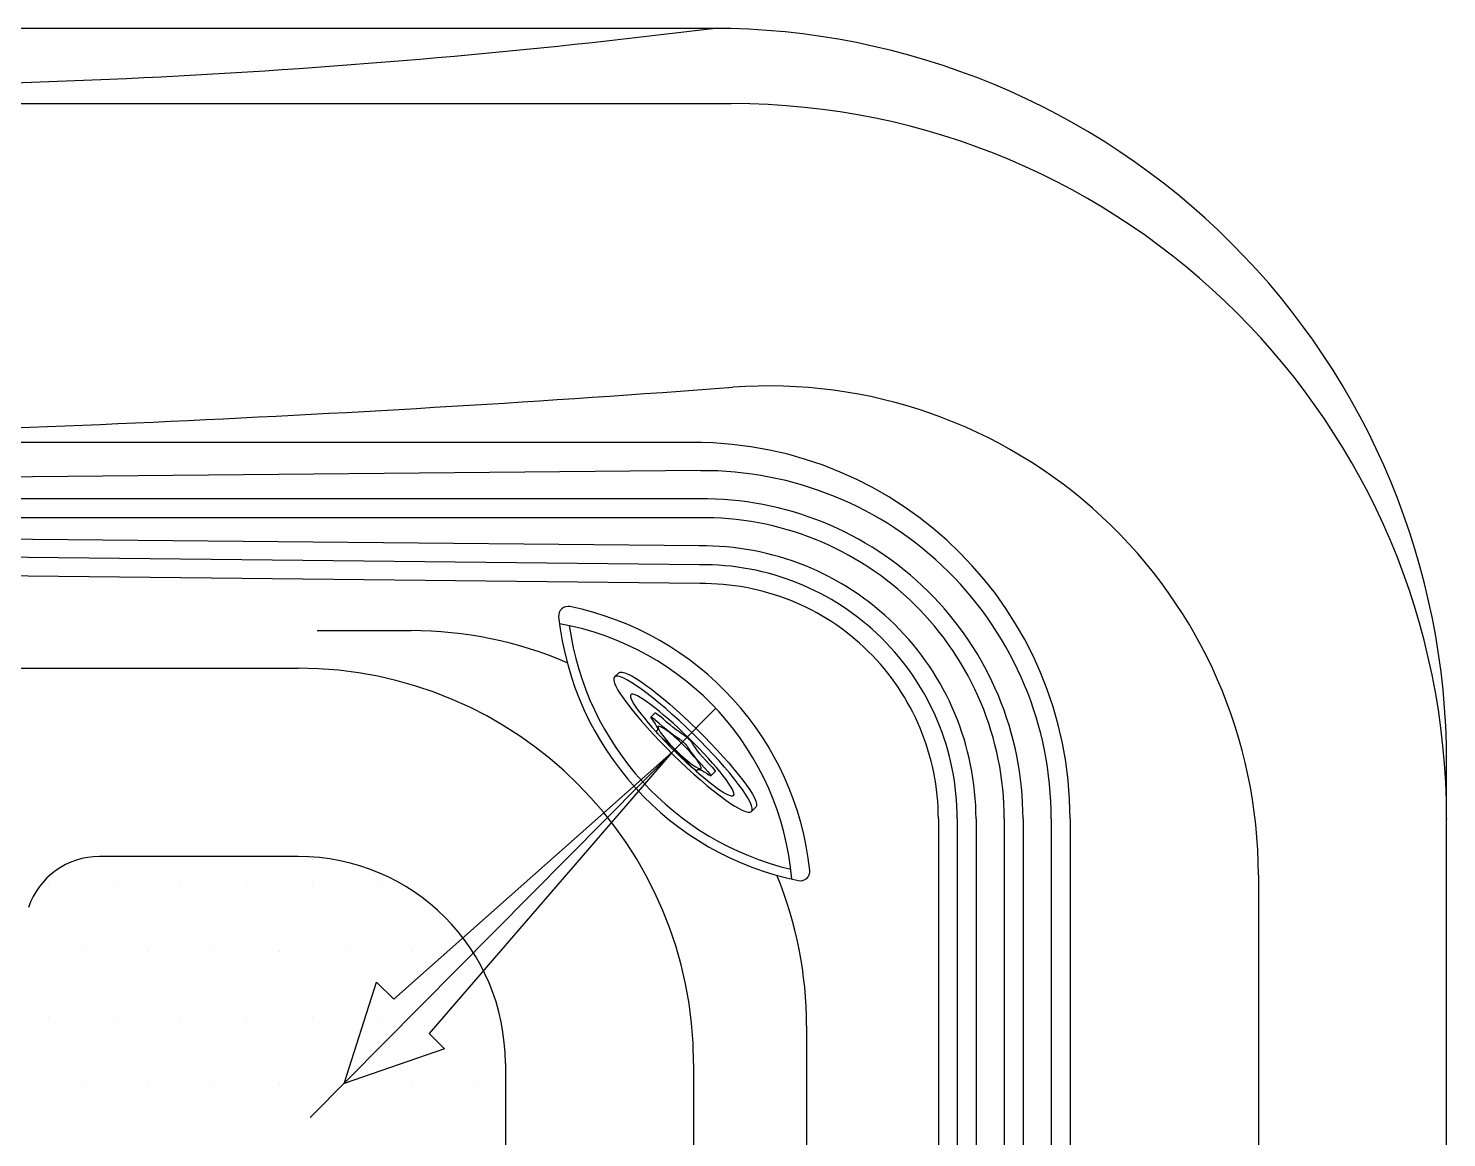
# Model space of a CAD drawing. Header units: millimetres. Extents: x -1273.47 to -1271.34, y 2261.58 to 2263.11.
# Drawn here: x -1272.082 to -1271.491, y 2262.645 to 2263.108 of the extents above; entities that cross this region are included whole.
import ezdxf

# ---------------------------------------------------------------- set-up
doc = ezdxf.new("R2010")
doc.units = ezdxf.units.MM
doc.layers.add('jacuzzi', color=1, linetype='Continuous')

msp = doc.modelspace()

# ---------------------------------------------------------------- linework, layer by layer
at = {"layer": 'jacuzzi'}
for p, q in [((-1272.25698, 2263.07623), (-1271.78897, 2263.07623)), ((-1271.80137, 2262.93507), (-1272.61442, 2262.93507)), ((-1271.80179, 2262.92334), (-1272.23345, 2262.91939)), ((-1271.80222, 2262.91154), (-1272.15503, 2262.91155)), ((-1271.8025, 2262.90369), (-1272.20209, 2262.9037)), ((-1271.80234, 2262.89193), (-1272.20209, 2262.89586)), ((-1271.80222, 2262.88409), (-1272.16288, 2262.88802)), ((-1271.80211, 2262.87625), (-1272.16288, 2262.88018)), ((-1271.96149, 2262.85665), (-1271.92228, 2262.85665)), ((-1272.84512, 2262.84097), (-1271.96933, 2262.84097)), ((-1271.83585, 2262.83912), (-1271.8376, 2262.83734)), ((-1271.96443, 2262.65382), (-1271.79549, 2262.82422)), ((-1271.82068, 2262.82244), (-1271.82243, 2262.82065)), ((-1271.81373, 2262.80583), (-1271.92947, 2262.7031)), ((-1271.81373, 2262.80583), (-1271.91484, 2262.68879)), ((-1271.79572, 2262.79794), (-1271.79763, 2262.79599)), ((-1271.77875, 2262.78308), (-1271.78051, 2262.7813)), ((-1271.70271, 2262.77823), (-1271.70271, 2262.03843)), ((-1271.69486, 2262.77823), (-1271.69486, 2262.03843)), ((-1271.68702, 2262.77823), (-1271.68702, 2262.03843)), ((-1271.67526, 2262.77823), (-1271.67526, 2262.03843)), ((-1271.66742, 2262.77823), (-1271.66742, 2262.03843)), ((-1271.65565, 2262.77823), (-1271.65565, 2262.03843)), ((-1271.64781, 2262.77823), (-1271.64781, 2262.03843)), ((-1271.96933, 2262.76255), (-1272.05209, 2262.76255)), ((-1271.56939, 2262.75471), (-1271.56939, 2262.03843)), ((-1272.07339, 2262.75028), (-1272.07339, 2262.75028)), ((-1272.04589, 2262.75028), (-1272.04589, 2262.75028)), ((-1272.01839, 2262.75028), (-1272.01839, 2262.75028)), ((-1271.99089, 2262.75028), (-1271.99089, 2262.75028)), ((-1271.96339, 2262.75028), (-1271.96339, 2262.75028)), ((-1271.93589, 2262.75028), (-1271.93589, 2262.75028)), ((-1272.05964, 2262.72278), (-1272.05964, 2262.72278)), ((-1272.03214, 2262.72278), (-1272.03214, 2262.72278)), ((-1272.00464, 2262.72278), (-1272.00464, 2262.72278)), ((-1271.97714, 2262.72278), (-1271.97714, 2262.72278)), ((-1271.94964, 2262.72278), (-1271.94964, 2262.72278)), ((-1271.92214, 2262.72278), (-1271.92214, 2262.72278)), ((-1271.89464, 2262.72278), (-1271.89464, 2262.72278)), ((-1271.95029, 2262.66799), (-1271.93673, 2262.71021)), ((-1271.92947, 2262.7031), (-1271.93673, 2262.71021)), ((-1272.07339, 2262.69528), (-1272.07339, 2262.69528)), ((-1272.04589, 2262.69528), (-1272.04589, 2262.69528)), ((-1272.01839, 2262.69528), (-1272.01839, 2262.69528)), ((-1271.99089, 2262.69528), (-1271.99089, 2262.69528)), ((-1271.96339, 2262.69528), (-1271.96339, 2262.69528)), ((-1271.93589, 2262.69528), (-1271.93589, 2262.69528)), ((-1271.90839, 2262.69528), (-1271.90839, 2262.69528)), ((-1271.7576, 2262.69197), (-1271.7576, 2262.06979)), ((-1271.90838, 2262.68247), (-1271.91484, 2262.68879)), ((-1271.90838, 2262.68247), (-1271.95029, 2262.66799)), ((-1271.88307, 2262.67629), (-1271.88307, 2262.09332)), ((-1271.80465, 2262.67629), (-1271.80465, 2262.09332)), ((-1272.05964, 2262.66778), (-1272.05964, 2262.66778)), ((-1272.03214, 2262.66778), (-1272.03214, 2262.66778)), ((-1272.00464, 2262.66778), (-1272.00464, 2262.66778)), ((-1271.97714, 2262.66778), (-1271.97714, 2262.66778)), ((-1271.94964, 2262.66778), (-1271.94964, 2262.66778)), ((-1271.92214, 2262.66778), (-1271.92214, 2262.66778)), ((-1271.89464, 2262.66778), (-1271.89464, 2262.66778))]:
    msp.add_line(p, q, dxfattribs=at)
at = {"layer": 'jacuzzi', "color": 3}
msp.add_lwpolyline([(-1271.49097, 2262.80176, 0.414214), (-1271.79681, 2263.10759), (-1273.01514, 2263.10759, 0.414214), (-1273.32097, 2262.80176), (-1273.32097, 2262.03843, 0.414214), (-1273.01514, 2261.73259), (-1271.79681, 2261.73259, 0.414214), (-1271.49097, 2262.03843)], format="xyb", close=True, dxfattribs=at)
at = {"layer": 'jacuzzi'}
for centre, radius, start, end in [((-1272.18793, 2266.24586), 3.16255, 268.74903, 277.10422), ((-1271.78897, 2262.77823), 0.29799, 0, 90), ((-1272.40519, 2271.22951), 8.29444, 271.02384, 274.264785), ((-1271.77328, 2262.75471), 0.20389, 0, 94.24219), ((-1271.80465, 2262.77823), 0.15684, 0, 90), ((-1271.80073, 2262.77823), 0.14507, 0, 90.42072), ((-1271.80073, 2262.77823), 0.13331, 0, 90.64024), ((-1271.80073, 2262.77823), 0.12547, 0, 90.80947), ((-1271.80073, 2262.77823), 0.11371, 0, 90.80947), ((-1271.80073, 2262.77823), 0.10587, 0, 90.80947), ((-1271.80073, 2262.77823), 0.09802, 0, 90.80947), ((-1271.85698, 2262.86285), 0.00392, 78.47987, 186.0675), ((-1271.88131, 2262.74348), 0.12575, 6.0675, 78.47987), ((-1271.73583, 2262.87573), 0.12575, 186.0675, 258.47987), ((-1271.88131, 2262.74348), 0.11791, 4.69503, 79.85235), ((-1271.73583, 2262.87573), 0.12183, 188.01645, 256.53093), ((-1271.92228, 2262.69197), 0.16468, 66.77216, 90), ((-1271.96933, 2262.67629), 0.16468, 0, 90), ((-1272.05209, 2262.73118), 0.03137, 90, 161.17605), ((-1271.96933, 2262.67629), 0.08626, 0, 90), ((-1271.76016, 2262.75635), 0.00392, 258.47987, 6.0675), ((-1271.92228, 2262.69197), 0.16468, 0, 22.39468)]:
    msp.add_arc(centre, radius, start, end, dxfattribs=at)
at = {"layer": 'jacuzzi', "extrusion": (0, 0, -1)}
for centre, major_axis, ratio, start_param, end_param in [((-1271.80905, 2262.80932), (0.02855, -0.02802), 0.15, 3.141593, 9.424778), ((-1271.8073, 2262.8111), (0.02855, -0.02802), 0.15, 3.141593, 6.283185), ((-1271.8094, 2262.80896), (0.02141, -0.02101), 0.133333, 3.141593, 9.424778), ((-1271.81877, 2262.82056), (0.00191, -0.00188), 0.15, 3.141593, 4.519872), ((-1271.82052, 2262.81878), (0.00191, -0.00188), 0.15, 2.391632, 4.519872), ((-1271.83339, 2262.82831), (0.01356, -0.01331), 0.15, -0.74996, 0.121642), ((-1271.82124, 2262.82396), (0.01356, -0.01331), 0.15, 0.506677, 1.378279), ((-1271.81045, 2262.80789), (0.00892, -0.00876), 0.15, 3.141593, 9.424778), ((-1271.81949, 2262.82575), (0.01356, -0.01331), 0.15, 0.506677, 1.378279), ((-1271.81831, 2262.81295), (0.00191, -0.00188), 0.15, 1.134995, 3.263235), ((-1271.81384, 2262.80444), (0.01356, -0.01331), 0.15, 4.276588, 5.14819), ((-1271.80882, 2262.80956), (0.00191, -0.00188), 0.15, 3.648269, 5.776509), ((-1271.80707, 2262.81134), (0.00191, -0.00188), 0.15, 3.648269, 5.776509), ((-1271.79418, 2262.79741), (0.01356, -0.01331), 0.15, 1.763314, 2.634916), ((-1271.79243, 2262.79919), (0.01356, -0.01331), 0.15, 1.763314, 2.634916), ((-1271.80525, 2262.80013), (0.00191, -0.00188), 0.15, -0.121642, 2.006598), ((-1271.78961, 2262.78534), (0.01356, -0.01331), 0.15, 3.019951, 3.891553), ((-1271.79763, 2262.79982), (0.00191, -0.00188), 0.15, -1.378279, 0), ((-1271.79938, 2262.79803), (0.00191, -0.00188), 0.15, -1.378279, 0.74996)]:
    msp.add_ellipse(centre, major_axis=major_axis, ratio=ratio, start_param=start_param, end_param=end_param, dxfattribs=at)
at = {"layer": 'jacuzzi'}
msp.add_point((-1271.49097, 2262.77823), dxfattribs=at)

doc.saveas('drawing.dxf')
